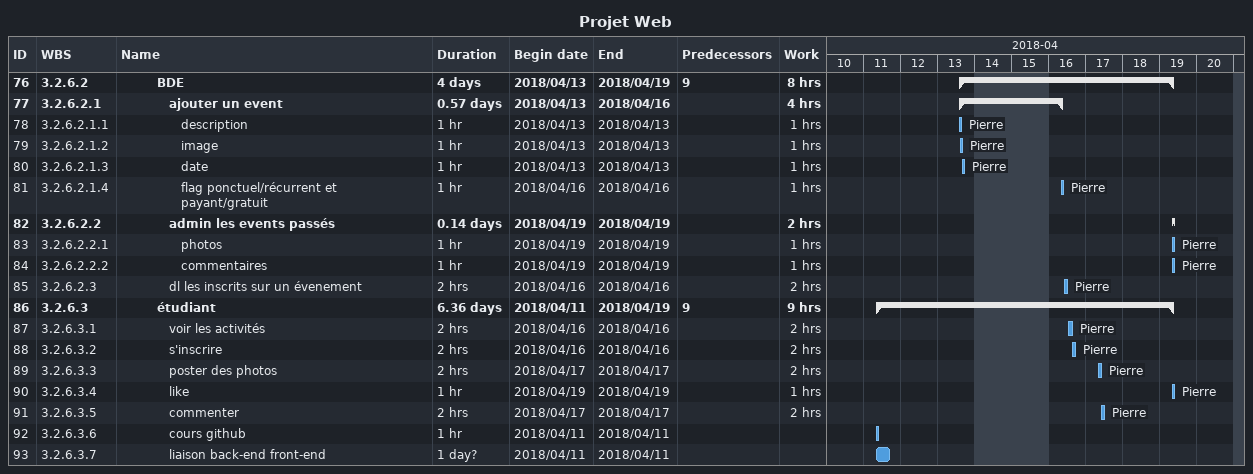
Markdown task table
Projet Web

| ID | WBS | Task | Duration | Start | Finish | Predecessors | Resources | Work (h) |
|---|---|---|---|---|---|---|---|---|
| 76 | 3.2.6.2 | **BDE** | 4d | 2018-04-13 | 2018-04-19 | 9 |  | 8 |
| 77 | 3.2.6.2.1 | **ajouter un event** | 0.57d | 2018-04-13 | 2018-04-16 |  |  | 4 |
| 78 | 3.2.6.2.1.1 | description | 1h | 2018-04-13 | 2018-04-13 |  | Pierre | 1 |
| 79 | 3.2.6.2.1.2 | image | 1h | 2018-04-13 | 2018-04-13 |  | Pierre | 1 |
| 80 | 3.2.6.2.1.3 | date | 1h | 2018-04-13 | 2018-04-13 |  | Pierre | 1 |
| 81 | 3.2.6.2.1.4 | flag ponctuel/récurrent et payant/gratuit | 1h | 2018-04-16 | 2018-04-16 |  | Pierre | 1 |
| 82 | 3.2.6.2.2 | **admin les events passés** | 0.14d | 2018-04-19 | 2018-04-19 |  |  | 2 |
| 83 | 3.2.6.2.2.1 | photos | 1h | 2018-04-19 | 2018-04-19 |  | Pierre | 1 |
| 84 | 3.2.6.2.2.2 | commentaires | 1h | 2018-04-19 | 2018-04-19 |  | Pierre | 1 |
| 85 | 3.2.6.2.3 | dl les inscrits sur un évenement | 2h | 2018-04-16 | 2018-04-16 |  | Pierre | 2 |
| 86 | 3.2.6.3 | **étudiant** | 6.36d | 2018-04-11 | 2018-04-19 | 9 |  | 9 |
| 87 | 3.2.6.3.1 | voir les activités | 2h | 2018-04-16 | 2018-04-16 |  | Pierre | 2 |
| 88 | 3.2.6.3.2 | s'inscrire | 2h | 2018-04-16 | 2018-04-16 |  | Pierre | 2 |
| 89 | 3.2.6.3.3 | poster des photos | 2h | 2018-04-17 | 2018-04-17 |  | Pierre | 2 |
| 90 | 3.2.6.3.4 | like | 1h | 2018-04-19 | 2018-04-19 |  | Pierre | 1 |
| 91 | 3.2.6.3.5 | commenter | 2h | 2018-04-17 | 2018-04-17 |  | Pierre | 2 |
| 92 | 3.2.6.3.6 | cours github | 1h | 2018-04-11 | 2018-04-11 |  |  |  |
| 93 | 3.2.6.3.7 | liaison back-end front-end | 1d? | 2018-04-11 | 2018-04-11 |  |  |  |
